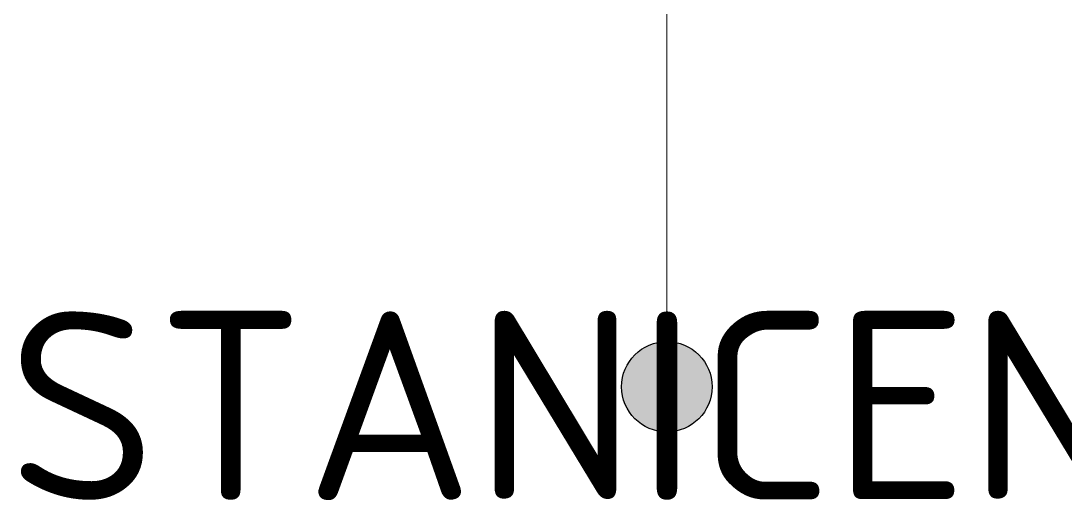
# Model space of a CAD drawing. Header units: metres. Extents: x -8.6 to 22.2, y 3.5 to 17.8.
# Drawn here: x -8.57 to 5.28, y 3.5 to 9.86 of the extents above; entities that cross this region are included whole.
import ezdxf
from ezdxf.enums import TextEntityAlignment as Align

# ---------------------------------------------------------------- set-up
doc = ezdxf.new("R2010")
doc.units = ezdxf.units.M
doc.styles.get("Standard").update_dxf_attribs({"font": 'isocpeur.ttf'})

msp = doc.modelspace()

# ---------------------------------------------------------------- hatches: boundary and pattern name
h = msp.add_hatch(color=0)
h.dxf.hatch_style = 1
h.paths.add_polyline_path([(0.6, 5, 1), (-0.6, 5, 1)])

# ---------------------------------------------------------------- linework, layer by layer
at = {"lineweight": 9}
msp.add_line((0, 10), (0, 7.5), dxfattribs=at)
at = {"color": 0, "lineweight": 9}
msp.add_line((0, 7.5), (0, 5), dxfattribs=at)
at = {"color": 0}
msp.add_circle((0, 5), 0.6, dxfattribs=at)

# ---------------------------------------------------------------- texts
msp.add_attdef('STANICENIE', text='', height=2.5).set_placement((0, 6), align=Align.TOP_CENTER)

doc.saveas('drawing.dxf')
